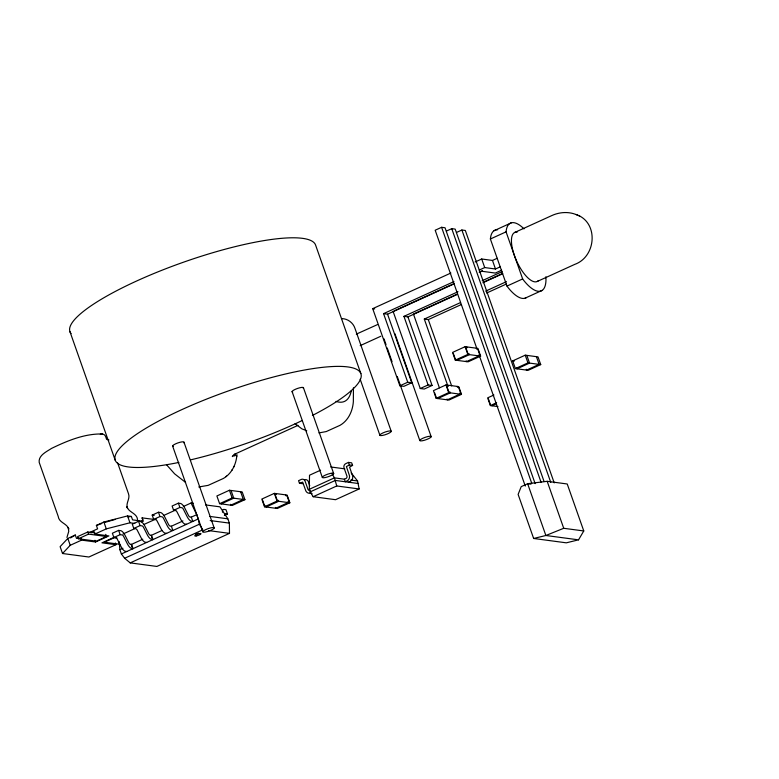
<?xml version="1.0" encoding="UTF-8"?>
<svg xmlns="http://www.w3.org/2000/svg" width="779" height="779" viewBox="0 0 779 779"><rect width="100%" height="100%" fill="white"/><g stroke="black" fill="none" stroke-linecap="round" stroke-linejoin="round"><path stroke-width="1.17" d="M353.432 387.806L353.354 401.672C352.653 411.01 348.437 420.485 340.034 425.315L326.235 431.566L318.932 432.92M351.154 472.892L357.561 480.955L359.148 488.959L335.564 499.699L313.168 496.72L310.217 491.87L309.312 489.3L309.516 475.219L320.588 470.175M236.962 454.615L236.806 455.958C235.901 464.966 231.421 473.836 223.398 478.452L208.149 485.366L198.791 486.963M526.516 297.51A37.207 14.032 65.5 0 1 508.259 287.811L506.973 286.088L490.381 238.997L490.78 236.358A37.207 14.032 65.5 0 1 497.606 229.776M545.884 276.759A37.207 14.032 65.5 0 1 523.946 280.674L522.651 278.94L506.068 231.85L506.457 229.221A37.207 14.032 65.5 0 1 524.033 228.88M235.307 453.748L234.674 456.036L235.307 454.108M233.7 467.137L233.904 466.397M236.621 456.621L236.806 455.958M66.936 537.442L68.747 531.414L68.201 527.49L68.805 529.126C67.072 523.284 58.97 522.904 58.211 516.389L39.193 462.385C38.249 455.364 46.691 451.625 51.511 448.422C67.335 440.758 84.551 433.572 102.429 433.971M578.534 539.847L583.773 530.957L567.229 483.983L547.179 481.315L527.636 483.71L521.209 486.641L518.123 494.412L533.644 538.474L566.304 542.827L578.534 539.847L545.875 535.494L533.644 538.474M141.525 521.764L142.781 519.72L142.099 517.869L155.849 519.681A2.454 0.925 65.5 0 1 157.134 521.073L161.175 529.038A7.128 2.688 65.5 0 0 164.953 533.109L166.618 533.362M234.606 454.04L232.308 456.572L236.504 453.368L297.997 425.353M225.998 476.651L226.543 476.057M231.714 470.36L232.23 469.786M78.621 537.5L76.508 538.455L75.3 535.027L67.812 538.445L60.119 546.644L62.534 553.509L88.894 557.014L115.935 544.696L115.331 542.982M62.534 553.509L70.227 545.3L81.6 540.12L95.574 541.98L108.904 535.913L94.921 534.043L94.016 531.473L90.948 532.875M70.568 537.929L75.3 535.027M535.144 483.623L445.043 227.76L441.605 227.302L435.179 230.233L476.797 348.408M446.386 231.09L451.752 228.656L455.179 229.114L544.073 481.529M456.533 232.444L461.889 230.009L465.326 230.467L554.21 482.883M494.022 230.73L511.365 222.813M490.381 238.997L506.068 231.85M514.5 232.561L551.921 215.52C559.848 211.907 569.381 211.372 577.356 215.101M411.721 382.762L407.729 382.226L383.57 313.645L387.562 314.18L411.721 382.762L403.882 386.335L399.88 385.8L372.713 308.65L450.875 273.039M475.093 262.007L481.695 258.998L492.474 260.439L497.177 258.287M383.57 313.645L453.933 281.599M479.221 270.079L484.713 267.567L495.493 269.008L500.196 266.866M394.184 310.86L453.787 283.702M479.173 272.144L482.483 270.634M387.562 314.18L454.4 283.731M479.591 272.251L481.782 271.258L495.327 273.059L501.676 270.167M356.315 334.133L377.533 324.58M403.941 316.362L407.933 316.887L432.082 385.469L428.09 384.943L403.941 316.362L457.964 291.745M482.22 280.693L502.066 271.657M457.341 294.072L413.445 314.073L439.414 387.825M483.681 282.076L502.338 273.575M407.933 316.887L457.546 294.287M482.902 282.738L502.747 273.692M360.2 345.642L380.804 336.255M448.052 386.511L424.302 319.069L460.457 302.603M485.658 291.122L506.477 281.638M424.302 319.069L428.294 319.604L461.275 304.579M486.563 293.06L506.35 284.043M506.973 286.088L522.651 278.94M537.403 281.394L574.824 264.344C596.402 256.612 598.876 222.181 576.148 214.517M524.851 298.279L542.203 290.372M465.121 346.694L452.58 352.41L455.296 360.132L468.072 361.826L480.624 356.12L477.907 348.398L465.121 346.694L467.838 354.416L480.624 356.12M455.296 360.132L467.838 354.416M399.88 385.8L407.729 382.226M90.218 532.213L97.599 528.853L96.392 525.426L103.88 522.008L127.542 515.932L131.359 516.438L132.566 519.866L143.307 521.297L142.099 517.869M94.999 532.933L87.813 531.979L77.618 536.624L78.377 538.766L96.343 541.162L106.538 536.517L105.778 534.375M78.377 538.766L88.563 534.121L106.538 536.517M94.921 534.043L106.295 528.873L129.957 522.787L134.757 523.43M393.083 311.357L420.251 388.517L428.09 384.943M432.082 385.469L424.243 389.042L420.251 388.517M113.88 537.529L120.151 534.667L122.293 534.969A2.454 0.925 65.5 0 1 123.579 536.361L127.62 544.326A7.128 2.688 65.5 0 0 131.398 548.397L133.063 548.65L131.554 544.355L130.21 544.18A2.473 0.935 65.5 0 1 128.671 542.525L125.078 535.387A7.108 2.678 65.5 0 0 120.667 530.655L118.642 530.382L112.371 533.235L113.88 537.529L116.022 537.831A2.454 0.925 65.5 0 1 117.308 539.214L121.349 547.189A7.128 2.688 65.5 0 0 125.127 551.25L126.792 551.503M133.793 528.454L140.064 525.601L142.206 525.903A2.454 0.925 65.5 0 1 143.492 527.286L147.533 535.261A7.128 2.688 65.5 0 0 151.311 539.321L152.976 539.574L151.467 535.29L150.123 535.105A2.473 0.935 65.5 0 1 148.585 533.449L144.991 526.322A7.108 2.678 65.5 0 0 140.58 521.579L138.555 521.307L132.284 524.17L133.793 528.454L135.935 528.756A2.454 0.925 65.5 0 1 137.221 530.148L141.262 538.114A7.128 2.688 65.5 0 0 145.04 542.184L146.705 542.427M171.38 526.214L172.889 530.499L171.224 530.246A7.128 2.688 65.5 0 1 167.456 526.185L163.415 518.21A2.454 0.925 65.5 0 0 162.12 516.828L159.977 516.526L153.706 519.379L152.197 515.094L158.468 512.241L160.493 512.504A7.108 2.678 65.5 0 1 164.905 517.246L168.498 524.374A2.473 0.935 65.5 0 0 170.036 526.039L171.38 526.214L182.929 520.956M183.406 506.486L191.079 502.991L196.707 514.676L191.293 517.139L189.949 516.964A2.473 0.935 65.5 0 1 188.411 515.309L184.818 508.171A7.108 2.678 65.5 0 0 180.407 503.438L178.381 503.166L172.11 506.019L173.62 510.313L175.762 510.615A2.454 0.925 65.5 0 1 177.057 511.998L181.098 519.973A7.128 2.688 65.5 0 0 184.866 524.033L186.532 524.286M445.987 384.923L433.445 390.63L436.162 398.351L448.938 400.055L461.48 394.34L458.763 386.618L445.987 384.923L448.704 392.635L461.48 394.34M114.27 537.228L101.961 542.836L115.935 544.696M173.62 510.313L179.891 507.45L182.033 507.752A2.454 0.925 65.5 0 1 183.328 509.145L187.369 517.11A7.128 2.688 65.5 0 0 191.137 521.18L192.803 521.424L191.293 517.139M123.101 533.956L135.166 528.464M143.93 524.471L155.995 518.97M163.668 515.474L175.733 509.982M512.679 360.891L525.231 355.175L538.007 356.879L540.723 364.591L528.181 370.307L515.406 368.603L512.679 360.891L514.286 361.105M229.435 490.254L216.883 495.97L219.6 503.682L232.385 505.386L244.927 499.67L242.211 491.958L229.435 490.254L232.152 497.966L244.927 499.67M436.162 398.351L448.704 392.635M437.759 398.566L450.301 392.85L449.999 391.993L448.801 391.827L446.688 385.829L447.886 385.985M515.406 368.603L527.948 362.887L540.723 364.591M219.6 503.682L232.152 497.966M205.52 504.909L219.951 506.837L227.857 518.824L229.367 523.108L229.493 533.362L156.891 566.44L130.22 562.886L124.64 558.27L121.378 553.966L119.869 549.682L122.926 548.289M142.781 539.243L131.242 544.502L132.751 548.786M151.155 535.426L161.886 530.538M221.197 503.896L233.749 498.18L231.032 490.468M121.378 553.966L198.217 518.96L196.707 514.676M124.64 558.27L199.356 524.228L198.217 518.96M224.362 515.406L227.497 513.974L225.988 509.69L223.963 509.417A7.108 2.678 65.5 0 0 222.463 512.222M274.354 493.36L261.802 499.076L264.519 506.788L277.305 508.492L289.846 502.776L287.13 495.064L274.354 493.36L277.071 501.072L289.846 502.776M310.139 490.332A1.86 1.675 -82.4 0 1 307.968 489.329L305.105 481.188A3.252 2.931 -82.4 0 0 301.298 479.436L298.561 480.682L299.467 483.253L302.661 482.113L305.845 490.945A4.655 4.197 -82.4 0 0 310.529 493.107L310.967 492.932M493.915 395.002L487.644 397.855L490.361 405.567L497.947 406.58M348.486 482.191L350.56 481.218A4.655 4.197 -82.4 0 0 352.634 475.979L349.576 467.147L352.585 465.404L351.68 462.833L348.486 462.405L345.74 463.661A3.252 2.931 -82.4 0 0 344.055 467.906L346.918 476.057A1.86 1.675 -82.4 0 1 345.954 478.481L344.386 479.192L334.405 477.868L309.312 489.3M130.22 562.886L202.822 529.808L199.356 524.228M352.585 465.404L349.391 464.975L346.402 466.543L349.44 475.55A4.655 4.197 -82.4 0 1 347.366 480.789L345.292 481.763L344.386 479.192M264.519 506.788L277.071 501.072M266.116 507.002L278.668 501.286L278.366 500.43L277.168 500.274L275.055 494.266L276.253 494.431L275.951 493.574M490.361 405.567L496.632 402.714M491.958 405.781L496.135 403.882M310.217 491.87L335.311 480.439L358.467 483.525M313.168 496.72L336.752 485.969L359.148 488.959M583.773 530.957L563.723 528.289L545.875 535.494L527.636 483.71L530.996 484.158M96.392 525.426L101.835 523.498M105.107 522.349L115.331 519.379M128.038 516.876L131.359 516.438M341.835 318.621C347.716 318.66 353.208 322.798 354.981 328.397L391.262 431.42A6.047 1.285 -19.4 0 1 382.44 435.442A6.047 1.285 -19.4 0 1 382.956 432.91A6.047 1.285 -19.4 0 1 391.262 431.42M372.713 308.65L374.709 308.912M330.686 466.962L344.776 468.841M350.832 480.059L357.561 480.955M299.467 483.253L302.661 483.681M265.814 506.146L264.617 505.98L262.504 499.982M191.079 502.991L193.484 503.312M227.497 513.974L225.365 513.712A2.454 0.925 65.5 0 0 224.975 514.87L225.024 515.172M209.882 516.428L227.857 518.824M210.194 520.557L229.367 523.108M152.197 515.094L154.223 515.367M208.616 530.587L229.493 533.362M116.918 537.899L114.523 537.578L104.328 542.223L119.898 544.297M306.76 430.758L301.882 428.849L295.075 423.659M579.031 215.929L580.073 216.435M185.587 482.405L174.603 473.827L166.56 464.771M332.195 473.788L334.405 477.868L336.752 485.969M137.562 519.486C136.802 512.971 128.691 512.601 126.967 506.749L127.571 508.385C125.253 503.37 130.492 498.764 128.506 493.769L117.639 462.93M536.41 356.665L539.126 364.377L526.585 370.093L526.283 369.236M526.828 355.39L529.545 363.102L517.003 368.818L516.701 367.961M492.474 260.439L495.493 269.008M525.231 355.175L527.948 362.887M481.695 258.998L484.713 267.567M461.889 230.009L550.782 482.425M547.179 481.315L563.723 528.289M451.752 228.656L541.045 482.22M441.605 227.302L531.706 483.165M479.621 356.441L525.28 486.086M476.31 348.184L476.612 349.041L477.809 349.206L479.922 355.205L478.725 355.049L479.027 355.906L466.475 361.622L466.173 360.765M488.345 398.76L490.458 404.768M466.718 346.908L467.02 347.765L465.823 347.609L467.936 353.608L469.133 353.773L469.435 354.63L456.893 360.336L456.591 359.479M453.281 353.325L455.394 359.323M457.166 386.403L457.468 387.27L458.665 387.426L460.779 393.424L459.581 393.268L459.883 394.125L447.341 399.841L447.039 398.984M428.294 319.604L451.645 385.897M434.497 392.548L436.259 397.543M394.914 333.714L431.196 436.746A6.047 1.285 -19.4 0 1 422.364 440.758A6.047 1.285 -19.4 0 1 422.89 438.236A6.047 1.285 -19.4 0 1 431.196 436.746M383.998 338.846L386.014 344.552M387.221 347.979L392.041 361.67M397.261 376.51L419.774 440.417M360.852 373.589L315.563 244.995A130.229 27.742 -19.4 0 0 178.303 264.052A130.229 27.742 -19.4 0 0 71.093 333.597M360.151 379.178L379.84 435.101M348.486 462.405L349.391 464.975M303.498 387.884L333.694 473.603A6.047 1.285 -19.4 0 1 324.862 477.624A6.047 1.285 -19.4 0 1 325.388 475.102A6.047 1.285 -19.4 0 1 333.694 473.603M292.076 391.555L322.272 477.284M309.73 485.687L308.299 481.607A3.252 2.931 -82.4 0 0 304.492 479.864M285.533 494.85L285.835 495.707L287.032 495.863L289.145 501.861L287.948 501.705L288.249 502.562L275.708 508.278L275.406 507.421M240.614 491.744L243.33 499.456L230.788 505.172L230.487 504.315M184.019 442.316L214.206 528.035A6.047 1.285 -19.4 0 1 205.374 532.057A6.047 1.285 -19.4 0 1 205.899 529.535A6.047 1.285 -19.4 0 1 214.206 528.035M172.597 445.987L202.783 531.716M178.381 503.166L179.891 507.45M158.468 512.241L159.977 516.526M151.535 536.497L152.665 539.711M138.555 521.307L140.064 525.601M69.964 331.698L115.243 460.282M127.542 515.932L129.957 522.787M118.642 530.382L120.151 534.667M103.88 522.008L106.295 528.873M94.97 540.266L95.574 541.98M87.813 531.979L88.563 534.121M80.997 538.406L81.6 540.12M67.812 538.445L70.227 545.3M119.197 541.678L119.869 549.682M178.897 462.434A130.229 27.742 -19.4 0 1 139.363 432.374A130.229 27.742 -19.4 0 1 324.882 367.104A130.229 27.742 -19.4 0 1 312.379 415.48M302.388 420.436A130.229 27.742 -19.4 0 1 190.894 459.795M292.7 392.041A6.047 1.285 -19.4 0 1 297.344 388.507A6.047 1.285 -19.4 0 1 303.226 388.322M173.211 446.474A6.047 1.285 -19.4 0 1 177.855 442.939A6.047 1.285 -19.4 0 1 183.747 442.754M351.31 390.776A60.986 22.99 65.5 0 1 335.973 401.37M198.684 533.226A3.291 0.701 -19.4 0 1 197.106 533.829M196.308 534.063A3.291 0.701 -19.4 0 1 195.578 534.228M108.904 439.999A37.188 7.926 -19.4 0 0 106.626 439.414L105.72 436.795A4.655 4.197 -82.4 0 0 100.287 434.293M538.474 280.537A26.973 10.176 65.5 0 1 516.302 260.313A26.973 10.176 65.5 0 1 517.198 232.113M312.077 493.652A4.655 4.197 -82.4 0 1 311.542 493.535M311.025 493.341A4.655 4.197 -82.4 0 1 310.091 492.737M196.181 535.942A3.291 0.701 -19.4 0 0 200.992 533.751A3.291 0.701 -19.4 0 0 196.464 534.56A3.291 0.701 -19.4 0 0 196.181 535.942"/></g></svg>
